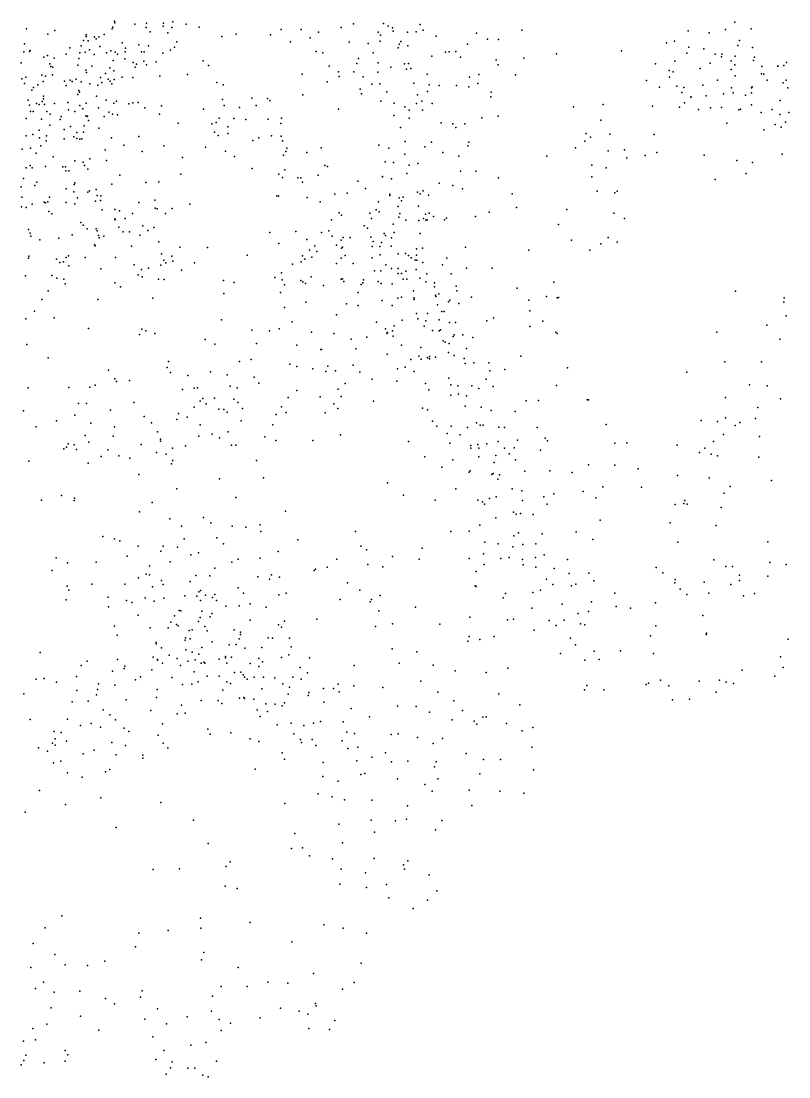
# Model space of a CAD drawing. Header units: millimetres. Extents: x -60275265 to 22802890, y -38578442 to 24337084.
# Drawn here: x 11843622 to 13800622, y 11773696 to 14462696 of the extents above; entities that cross this region are included whole.
import ezdxf

# ---------------------------------------------------------------- set-up
doc = ezdxf.new("R2010")
doc.units = ezdxf.units.MM
doc.header["$MEASUREMENT"] = 0
doc.layers.add('particles', color=7, linetype='Continuous', true_color=0x000000)

msp = doc.modelspace()

# ---------------------------------------------------------------- linework, layer by layer
at = {"layer": 'particles', "color": 93, "true_color": 0x67d435}
for p in [(11857622, 14442696), (12075622, 14442696), (12077622, 14447696), (12081622, 14462696), (12082622, 14458696), (12133622, 14454696), (12162622, 14446696), (12163622, 14457696), (12205622, 14449696), (12206622, 14457696), (12227622, 14446696), (12230622, 14460696), (12264622, 14454696), (12297622, 14447696), (12506622, 14441696), (12557622, 14441696), (12659622, 14446696), (12690622, 14455696), (12767622, 14456696), (12779622, 14449696), (12790622, 14445696), (12860622, 14453696), (13638622, 14441696), (13662622, 14459696), (13704622, 14442696), (11911622, 14429696), (11929622, 14438696), (12002622, 14413696), (12009622, 14427696), (12009622, 14423696), (12030622, 14422696), (12034622, 14417696), (12041622, 14422696), (12055622, 14428696), (12172622, 14435696), (12217622, 14432696), (12355622, 14423696), (12391622, 14429696), (12479622, 14427696), (12580622, 14419696), (12601622, 14434696), (12753622, 14434696), (12759622, 14426696), (12791622, 14436696), (12828622, 14434696), (12850622, 14435696), (12868622, 14439696), (12901622, 14424696), (13004622, 14431696), (13032622, 14416696), (13060622, 14415696), (13119622, 14439696), (13543622, 14437696), (13597622, 14432696), (13674622, 14413696), (11852622, 14404696), (11866622, 14387696), (11967622, 14394696), (11996622, 14399696), (12014622, 14412696), (12017622, 14389696), (12044622, 14397696), (12072622, 14386696), (12101622, 14407696), (12109622, 14393696), (12143622, 14402696), (12168622, 14399696), (12224622, 14388696), (12234622, 14396696), (12240622, 14409696), (12530622, 14409696), (12679622, 14408696), (12728622, 14405696), (12758622, 14411696), (12804622, 14394696), (12807622, 14403696), (12811622, 14410696), (12829622, 14399696), (12981622, 14403696), (13373622, 14386696), (13488622, 14407696), (13508622, 14411696), (13545622, 14396696), (13583622, 14391696), (13670622, 14400696), (13707622, 14395696), (11850622, 14384696), (11864622, 14385696), (11901622, 14370696), (11910622, 14374696), (11927622, 14368696), (11958622, 14378696), (11990622, 14367696), (11993622, 14381696), (12006622, 14383696), (12029622, 14377696), (12061622, 14381696), (12078622, 14362696), (12083622, 14383696), (12089622, 14378696), (12107622, 14366696), (12108622, 14384696), (12150622, 14384696), (12156622, 14360696), (12157622, 14384696), (12204622, 14380696), (12307622, 14361696), (12595622, 14385696), (12612622, 14381696), (12703622, 14367696), (12740622, 14381696), (12890622, 14373696), (12925622, 14383696), (12934622, 14384696), (12951622, 14385696), (12963622, 14370696), (13054622, 14363696), (13124622, 14368696), (13208622, 14379696), (13509622, 14360696), (13540622, 14380696), (13612622, 14378696), (13628622, 14371696), (13629622, 14378696), (13653622, 14361696), (13663622, 14373696), (13710622, 14362696), (13712622, 14370696), (11843622, 14356696), (11916622, 14353696), (11919622, 14346696), (11924622, 14345696), (11988622, 14350696), (12008622, 14337696), (12023622, 14347696), (12069622, 14343696), (12079622, 14335696), (12129622, 14357696), (12134622, 14345696), (12137622, 14352696), (12163622, 14351696), (12187622, 14358696), (12321622, 14349696), (12628622, 14347696), (12652622, 14333696), (12691622, 14333696), (12699622, 14354696), (12752622, 14332696), (12753622, 14356696), (12785622, 14345696), (12820622, 14353696), (12825622, 14340696), (12830622, 14354696), (12836622, 14341696), (13059622, 14351696), (13460622, 14353696), (13495622, 14336696), (13505622, 14333696), (13574622, 14341696), (13599622, 14355696), (13653622, 14339696), (13662622, 14351696), (13731622, 14346696), (13772622, 14347696), (13773622, 14347696), (13787622, 14349696), (13794622, 14357696), (11845622, 14315696), (11855622, 14319696), (11896622, 14324696), (11899622, 14308696), (11905622, 14322696), (11923622, 14325696), (11954622, 14309696), (11968622, 14312696), (11973622, 14308696), (11983622, 14314696), (11996622, 14307696), (12010622, 14331696), (12045622, 14318696), (12049622, 14306696), (12058622, 14329696), (12065622, 14314696), (12070622, 14309696), (12080622, 14313696), (12101622, 14319696), (12128622, 14318696), (12197622, 14322696), (12267622, 14326696), (12342622, 14306696), (12559622, 14327696), (12623622, 14307696), (12654622, 14321696), (12715622, 14320696), (12878622, 14327696), (12986622, 14319696), (13010622, 14326696), (13103622, 14325696), (13437622, 14311696), (13496622, 14319696), (13618622, 14312696), (13663622, 14323696), (13730622, 14328696), (13736622, 14327696), (13745622, 14312696), (13785622, 14305696), (13793622, 14312696), (11852622, 14303696), (11870622, 14286696), (11875622, 14293696), (11886622, 14300696), (11958622, 14298696), (11990622, 14285696), (11992622, 14281696), (12018622, 14302696), (12039622, 14299696), (12074622, 14302696), (12358622, 14300696), (12707622, 14289696), (12737622, 14301696), (12757622, 14302696), (12775622, 14282696), (12844622, 14304696), (12879622, 14283696), (12883622, 14300696), (12909622, 14298696), (12953622, 14298696), (12984622, 14295696), (13007622, 14303696), (13041622, 14281696), (13470622, 14294696), (13514622, 14296696), (13527622, 14280696), (13532622, 14293696), (13581622, 14299696), (13654622, 14292696), (13658622, 14279696), (13705622, 14292696), (13705622, 14279696), (13706622, 14295696), (13797622, 14292696), (11861622, 14261696), (11882622, 14252696), (11897622, 14257696), (11900622, 14271696), (11900622, 14264696), (11928622, 14252696), (11962622, 14255696), (11988622, 14275696), (12009622, 14253696), (12035622, 14271696), (12060622, 14261696), (12079622, 14253696), (12086622, 14258696), (12128622, 14254696), (12141622, 14255696), (12356622, 14262696), (12431622, 14266696), (12471622, 14265696), (12477622, 14260696), (12561622, 14274696), (12711622, 14277696), (12760622, 14258696), (12794622, 14253696), (12851622, 14252696), (12853622, 14274696), (12864622, 14258696), (12891622, 14252696), (13040622, 14269696), (13534622, 14254696), (13550622, 14269696), (13551622, 14268696), (13589622, 14272696), (13633622, 14277696), (13689622, 14273696), (13778622, 14260696), (11864622, 14248696), (11867622, 14232696), (11874622, 14232696), (11889622, 14250696), (11903622, 14250696), (11909622, 14232696), (11917622, 14225696), (11964622, 14236696), (11980622, 14232696), (11993622, 14247696), (12000622, 14239696), (12040622, 14241696), (12067622, 14230696), (12076622, 14225696), (12118622, 14251696), (12158622, 14241696), (12196622, 14225696), (12201622, 14246696), (12308622, 14238696), (12361622, 14247696), (12400622, 14242696), (12442622, 14247696), (12652622, 14238696), (12821622, 14244696), (12832622, 14235696), (12866622, 14235696), (13251622, 14244696), (13327622, 14250696), (13452622, 14245696), (13521622, 14243696), (13570622, 14237696), (13600622, 14241696), (13628622, 14242696), (13672622, 14236696), (13677622, 14238696), (13705622, 14249696), (13729622, 14229696), (13757622, 14237696), (13800622, 14229696), (11856622, 14214696), (11895622, 14212696), (11943622, 14211696), (11945622, 14219696), (12008622, 14221696), (12011622, 14219696), (12012622, 14220696), (12015622, 14209696), (12055622, 14219696), (12089622, 14223696), (12243622, 14202696), (12329622, 14200696), (12340622, 14204696), (12348622, 14215696), (12385622, 14214696), (12416622, 14211696), (12473622, 14212696), (12505622, 14201696), (12507622, 14215696), (12793622, 14222696), (12832622, 14215696), (12914622, 14203696), (12943622, 14200696), (12974622, 14200696), (13017622, 14216696), (13059622, 14220696), (13321622, 14210696), (13642622, 14202696), (13765622, 14199696), (13777622, 14224696), (13791622, 14205696), (11873622, 14173696), (11889622, 14184696), (11916622, 14197696), (11953622, 14186696), (11969622, 14194696), (11985622, 14178696), (12002622, 14179696), (12004622, 14195696), (12041622, 14189696), (12336622, 14179696), (12345622, 14171696), (12370622, 14193696), (12370622, 14176696), (12810622, 14191696), (12951622, 14191696), (13283622, 14176696), (13344622, 14174696), (13457622, 14173696), (13736622, 14185696), (13780622, 14192696), (11856622, 14170696), (11890622, 14165696), (11893622, 14144696), (11907622, 14157696), (11908622, 14170696), (11953622, 14162696), (11977622, 14167696), (11985622, 14163696), (11993622, 14161696), (11998622, 14162696), (12073622, 14165696), (12105622, 14146696), (12143622, 14168696), (12207622, 14144696), (12434622, 14158696), (12449622, 14165696), (12481622, 14170696), (12506622, 14169696), (12509622, 14157696), (12755622, 14146696), (12822622, 14155696), (12889622, 14154696), (12982622, 14144696), (12984622, 14154696), (13280622, 14156696), (13294622, 14166696), (11846622, 14136696), (11867622, 14138696), (11881622, 14126696), (12057622, 14134696), (12152622, 14130696), (12313622, 14141696), (12364622, 14131696), (12387622, 14117696), (12512622, 14121696), (12518622, 14130696), (12520622, 14138696), (12571622, 14127696), (12608622, 14139696), (12780622, 14138696), (12821622, 14123696), (12872622, 14142696), (12918622, 14127696), (12959622, 14118696), (13183622, 14118696), (13256622, 14139696), (13339622, 14132696), (13381622, 14134696), (13434622, 14120696), (13463622, 14127696), (13584622, 14121696), (13783622, 14123696), (11866622, 14094696), (11905622, 14092696), (11925622, 14116696), (11949622, 14091696), (11956622, 14091696), (11980622, 14106696), (12001622, 14103696), (12005622, 14094696), (12018622, 14111696), (12061622, 14107696), (12254622, 14115696), (12617622, 14094696), (12624622, 14092696), (12771622, 14104696), (12792622, 14102696), (12832622, 14095696), (12854622, 14099696), (13298622, 14095696), (13387622, 14114696), (13667622, 14107696), (13707622, 14102696), (11856622, 14088696), (11871622, 14088696), (11957622, 14081696), (11965622, 14081696), (12013622, 14085696), (12095622, 14070696), (12250622, 14072696), (12432622, 14087696), (12500622, 14072696), (12509622, 14064696), (12515622, 14083696), (12548622, 14063696), (12556622, 14063696), (12600622, 14070696), (12764622, 14066696), (12764622, 14065696), (12826622, 14074696), (12963622, 14080696), (13002622, 14080696), (13060622, 14063696), (13298622, 14065696), (13334622, 14088696), (13691622, 14074696), (11843622, 14040696), (11849622, 14061696), (11878622, 14043696), (11883622, 14052696), (11978622, 14046696), (11980622, 14050696), (12074622, 14047696), (12161622, 14051696), (12194622, 14053696), (12560622, 14052696), (12701622, 14054696), (12721622, 14036696), (12787622, 14060696), (12909622, 14049696), (12943622, 14043696), (13612622, 14059696), (11845622, 14014696), (11915622, 14014696), (11958622, 14035696), (11977622, 14027696), (11987622, 14012696), (12013622, 14026696), (12017622, 14030696), (12034622, 14033696), (12037622, 14018696), (12046622, 14017696), (12495622, 14017696), (12499622, 14016696), (12572622, 14013696), (12643622, 14021696), (12674622, 14024696), (12783622, 14021696), (12783622, 14018696), (12807622, 14012696), (12817622, 14014696), (12853622, 14026696), (12860622, 14022696), (12868622, 14030696), (12881622, 14019696), (12968622, 14035696), (13095622, 14022696), (13311622, 14029696), (13356622, 14025696), (13362622, 14029696), (11844622, 13989696), (11856622, 13987696), (11871622, 13996696), (11902622, 14001696), (11905622, 13999696), (11911622, 14002696), (11958622, 14000696), (11980622, 13997696), (12033622, 14003696), (12045622, 14005696), (12143622, 14000696), (12184622, 14006696), (12185622, 13986696), (12190622, 13984696), (12228622, 13985696), (12273622, 13996696), (12605622, 14002696), (12754622, 14002696), (12804622, 13990696), (12813622, 14004696), (12856622, 13991696), (13106622, 13987696), (11914622, 13977696), (11921622, 13971696), (12050622, 13981696), (12082622, 13982696), (12082622, 13958696), (12083622, 13956696), (12094622, 13979696), (12108622, 13959696), (12127622, 13972696), (12211622, 13972696), (12634622, 13956696), (12654622, 13974696), (12660622, 13968696), (12732622, 13973696), (12736622, 13959696), (12748622, 13981696), (12756622, 13976696), (12806622, 13963696), (12808622, 13972696), (12869622, 13959696), (12874622, 13970696), (12878622, 13956696), (12883622, 13973696), (12894622, 13964696), (12922622, 13956696), (12927622, 13960696), (13001622, 13964696), (13036622, 13975696), (13234622, 13982696), (13354622, 13973696), (13381622, 13959696), (11862622, 13931696), (11995622, 13949696), (12001622, 13942696), (12011622, 13933696), (12034622, 13933696), (12092622, 13937696), (12153622, 13941696), (12166622, 13929696), (12181622, 13936696), (12717622, 13941696), (12726622, 13935696), (12791622, 13945696), (12824622, 13955696), (12857622, 13954696), (12875622, 13955696), (13213622, 13944696), (11866622, 13922696), (11868622, 13914696), (11891622, 13905696), (11939622, 13909696), (11973622, 13918696), (12037622, 13928696), (12040622, 13916696), (12042622, 13910696), (12054622, 13914696), (12103622, 13925696), (12119622, 13925696), (12146622, 13917696), (12477622, 13924696), (12543622, 13926696), (12571622, 13906696), (12609622, 13924696), (12627622, 13928696), (12636622, 13914696), (12659622, 13904696), (12664622, 13911696), (12682622, 13911696), (12734622, 13912696), (12768622, 13921696), (12772622, 13916696), (12787622, 13910696), (12794622, 13924696), (12860622, 13921696), (13246622, 13904696), (13339622, 13911696), (12030622, 13892696), (12032622, 13890696), (12124622, 13889696), (12194622, 13900696), (12248622, 13886696), (12318622, 13885696), (12500622, 13896696), (12578622, 13879696), (12592622, 13890696), (12597622, 13875696), (12647622, 13891696), (12660622, 13884696), (12662622, 13886696), (12738622, 13888696), (12740622, 13901696), (12757622, 13888696), (12762622, 13898696), (12786622, 13889696), (12851622, 13882696), (12866622, 13884696), (12976622, 13886696), (13137622, 13879696), (13293622, 13879696), (13321622, 13895696), (13362622, 13899696), (11862622, 13858696), (11863622, 13863696), (11933622, 13856696), (11951622, 13849696), (11958622, 13860696), (11964622, 13864696), (12006622, 13860696), (12084622, 13860696), (12201622, 13869696), (12207622, 13853696), (12227622, 13863696), (12230622, 13851696), (12419622, 13866696), (12557622, 13849696), (12560622, 13864696), (12566622, 13856696), (12584622, 13861696), (12659622, 13858696), (12669622, 13865696), (12738622, 13859696), (12758622, 13867696), (12804622, 13869696), (12823622, 13870696), (12830622, 13865696), (12837622, 13859696), (12847622, 13853696), (12851622, 13866696), (12852622, 13853696), (12928622, 13858696), (11942622, 13847696), (11965622, 13839696), (12046622, 13831696), (12131622, 13841696), (12150622, 13829696), (12168622, 13833696), (12199622, 13840696), (12212622, 13846696), (12252622, 13828696), (12285622, 13846696), (12507622, 13821696), (12535622, 13843696), (12647622, 13845696), (12689622, 13845696), (12744622, 13826696), (12760622, 13826696), (12773622, 13841696), (12787622, 13832696), (12804622, 13832696), (12824622, 13825696), (12850622, 13829696), (12867622, 13847696), (12917622, 13841696), (12978622, 13833696), (13044622, 13833696), (11854622, 13813696), (11921622, 13814696), (11934622, 13807696), (11952622, 13805696), (12082622, 13795696), (12141622, 13816696), (12152622, 13811696), (12193622, 13805696), (12208622, 13804696), (12359622, 13801696), (12386622, 13796696), (12490622, 13809696), (12508622, 13803696), (12556622, 13801696), (12561622, 13798696), (12568622, 13794696), (12582622, 13811696), (12659622, 13805696), (12662622, 13806696), (12666622, 13799696), (12714622, 13795696), (12716622, 13803696), (12753622, 13799696), (12761622, 13794696), (12804622, 13819696), (12813622, 13819696), (12817622, 13805696), (12826622, 13805696), (12859622, 13807696), (12875622, 13798696), (12877622, 13818696), (12897622, 13795696), (12939622, 13818696), (13201622, 13797696), (11912622, 13775696), (11955622, 13793696), (12096622, 13785696), (12360622, 13768696), (12504622, 13771696), (12514622, 13790696), (12614622, 13789696), (12702622, 13771696), (12710622, 13791696), (12789622, 13793696), (12843622, 13775696), (12897622, 13785696), (12908622, 13767696), (12952622, 13787696), (12954622, 13775696), (13107622, 13782696), (13664622, 13774696), (11896622, 13753696), (12039622, 13753696), (12179622, 13756696), (12569622, 13746696), (12672622, 13742696), (12763622, 13750696), (12803622, 13756696), (12813622, 13759696), (12844622, 13757696), (12845622, 13753696), (12899622, 13764696), (12900622, 13761696), (12932622, 13747696), (12936622, 13751696), (12959622, 13743696), (12991622, 13759696), (13137622, 13751696), (13182622, 13761696), (13209622, 13757696), (13213622, 13758696), (13787622, 13746696), (13788622, 13757696), (11877622, 13723696), (12514622, 13733696), (12647622, 13714696), (12702622, 13738696), (12789622, 13738696), (12851622, 13717696), (12879622, 13717696), (12904622, 13739696), (12915622, 13722696), (12921622, 13722696), (13140622, 13724696), (11855622, 13704696), (11927622, 13706696), (12354622, 13701696), (12534622, 13696696), (12749622, 13695696), (12814622, 13700696), (12854622, 13704696), (12875622, 13699696), (12909622, 13701696), (12935622, 13694696), (12950622, 13694696), (13030622, 13699696), (13047622, 13706696), (13173622, 13698696), (13744622, 13688696), (13793622, 13711696), (12015622, 13679696), (12145622, 13664696), (12151622, 13677696), (12161622, 13673696), (12184622, 13666696), (12431622, 13675696), (12476622, 13673696), (12501622, 13678696), (12583622, 13670696), (12640622, 13666696), (12772622, 13678696), (12775622, 13666696), (12777622, 13669696), (12790622, 13673696), (12791622, 13660696), (12794622, 13686696), (12870622, 13685696), (12892622, 13674696), (12909622, 13673696), (12912622, 13676696), (12947622, 13663696), (12969622, 13663696), (13140622, 13684696), (13206622, 13670696), (13209622, 13666696), (13616622, 13670696), (11858622, 13638696), (12312622, 13651696), (12337622, 13639696), (12443622, 13641696), (12546622, 13637696), (12684622, 13652696), (12724622, 13657696), (12813622, 13637696), (12919622, 13648696), (12924622, 13644696), (12934622, 13641696), (12944622, 13659696), (12994622, 13656696), (13777622, 13652696), (12607622, 13626696), (12609622, 13626696), (12696622, 13627696), (12776622, 13614696), (12857622, 13609696), (12862622, 13631696), (12884622, 13608696), (12899622, 13606696), (12932622, 13618696), (12947622, 13610696), (12978622, 13628696), (13117622, 13609696), (11912622, 13604696), (12215622, 13580696), (12219622, 13595696), (12400622, 13595696), (12429622, 13600696), (12528622, 13588696), (12546622, 13582696), (12625622, 13583696), (12689622, 13586696), (12822622, 13581696), (12836622, 13600696), (12863622, 13601696), (12879622, 13604696), (12884622, 13602696), (12972622, 13603696), (12975622, 13590696), (12997622, 13592696), (13035622, 13592696), (13236622, 13579696), (13637622, 13594696), (13730622, 13594696), (12066622, 13573696), (12224622, 13567696), (12268622, 13559696), (12326622, 13569696), (12368622, 13561696), (12437622, 13555696), (12587622, 13576696), (12620622, 13570696), (12644622, 13571696), (12706622, 13568696), (12802622, 13576696), (12845622, 13570696), (12933622, 13553696), (13038622, 13571696), (13076622, 13575696), (13540622, 13568696), (11861622, 13528696), (11965622, 13529696), (12018622, 13530696), (12032622, 13535696), (12082622, 13551696), (12086622, 13544696), (12119622, 13547696), (12284622, 13527696), (12293622, 13528696), (12376622, 13532696), (12394622, 13528696), (12449622, 13540696), (12651622, 13525696), (12669622, 13539696), (12738622, 13550696), (12801622, 13545696), (12874622, 13539696), (12938622, 13536696), (12956622, 13533696), (12992622, 13533696), (13010622, 13526696), (13028622, 13550696), (13046622, 13531696), (13208622, 13534696), (13700622, 13536696), (13745622, 13533696), (12254622, 13524696), (12306622, 13501696), (12336622, 13502696), (12385622, 13499696), (12524622, 13503696), (12546622, 13521696), (12605622, 13505696), (12659622, 13506696), (12882622, 13523696), (12938622, 13509696), (12958622, 13512696), (12978622, 13508696), (13638622, 13503696), (13779622, 13500696), (11989622, 13488696), (12010622, 13488696), (12130622, 13491696), (12284622, 13479696), (12299622, 13494696), (12315622, 13487696), (12347622, 13474696), (12360622, 13473696), (12395622, 13491696), (12407622, 13475696), (12507622, 13480696), (12640622, 13487696), (12650622, 13475696), (12741622, 13494696), (12866622, 13476696), (12879622, 13472696), (12975622, 13481696), (13016622, 13479696), (13130622, 13495696), (13162622, 13496696), (13286622, 13497696), (13289622, 13497696), (13721622, 13478696), (11849622, 13469696), (11980622, 13458696), (12071622, 13471696), (12157622, 13455696), (12240622, 13447696), (12244622, 13463696), (12266622, 13453696), (12368622, 13466696), (12493622, 13460696), (12519622, 13465696), (12618622, 13464696), (13041622, 13470696), (13102622, 13468696), (13576622, 13445696), (13638622, 13452696), (13715622, 13450696), (11881622, 13429696), (11933622, 13444696), (12021622, 13438696), (12081622, 13429696), (12175622, 13439696), (12299622, 13434696), (12404622, 13444696), (12485622, 13434696), (12892622, 13443696), (12903622, 13430696), (12939622, 13430696), (12981622, 13427696), (13004622, 13439696), (13013622, 13433696), (13021622, 13433696), (13061622, 13428696), (13075622, 13427696), (13158622, 13427696), (13334622, 13435696), (13618622, 13442696), (13663622, 13432696), (13675622, 13440696), (12006622, 13407696), (12078622, 13405696), (12191622, 13416696), (12198622, 13397696), (12198622, 13392696), (12296622, 13405696), (12330622, 13410696), (12349622, 13401696), (12371622, 13416696), (12464622, 13403696), (12492622, 13394696), (12587622, 13394696), (12657622, 13408696), (12830622, 13391696), (12929622, 13412696), (12962622, 13408696), (13059622, 13391696), (13108622, 13395696), (13179622, 13400696), (13185622, 13393696), (13608622, 13391696), (13633622, 13409696), (13725622, 13404696), (11952622, 13373696), (11959622, 13377696), (11963622, 13385696), (11978622, 13383696), (11984622, 13371696), (12016622, 13390696), (12064622, 13370696), (12149622, 13384696), (12229622, 13374696), (12262622, 13380696), (12379622, 13382696), (12390622, 13382696), (12936622, 13387696), (12989622, 13381696), (12989622, 13374696), (13007622, 13384696), (13010622, 13374696), (13030622, 13385696), (13075622, 13374696), (13100622, 13375696), (13167622, 13369696), (13356622, 13387696), (13387622, 13388696), (13515622, 13382696), (13586622, 13374696), (11863622, 13341696), (12047622, 13353696), (12092622, 13355696), (12120622, 13349696), (12188622, 13363696), (12213622, 13359696), (12230622, 13343696), (12443622, 13343696), (12872622, 13352696), (12943622, 13345696), (13010622, 13352696), (13049622, 13338696), (13053622, 13356696), (13087622, 13360696), (13103622, 13345696), (13572622, 13363696), (13602622, 13359696), (13618622, 13355696), (13723622, 13351696), (12014622, 13336696), (12226622, 13334696), (12915622, 13326696), (12985622, 13313696), (12988622, 13317696), (13046622, 13310696), (13127622, 13316696), (13191622, 13317696), (13248622, 13312696), (13289622, 13332696), (13356622, 13331696), (13416622, 13322696), (12143622, 13307696), (12349622, 13296696), (12461622, 13299696), (12777622, 13286696), (13043622, 13307696), (13058622, 13295696), (13062622, 13306696), (13516622, 13305696), (13597622, 13299696), (13756622, 13292696), (12240622, 13271696), (12951622, 13271696), (13095622, 13271696), (13119622, 13266696), (13201622, 13258696), (13276622, 13264696), (13326622, 13276696), (13424622, 13275696), (13635622, 13260696), (13650622, 13277696), (11895622, 13242696), (11946622, 13254696), (11978622, 13241696), (11979622, 13247696), (12177622, 13236696), (12390622, 13249696), (12818622, 13255696), (12898622, 13242696), (13007622, 13242696), (13019622, 13238696), (13024622, 13232696), (13037622, 13246696), (13054622, 13250696), (13121622, 13241696), (13175622, 13250696), (13184622, 13232696), (13308622, 13248696), (13510622, 13231696), (13532622, 13233696), (13535622, 13241696), (13541622, 13232696), (12145622, 13212696), (12517622, 13214696), (13098622, 13211696), (13105622, 13206696), (13116622, 13208696), (13148622, 13205696), (13627622, 13223696), (12222622, 13194696), (12252622, 13176696), (12308622, 13198696), (12327622, 13184696), (12381622, 13176696), (12452622, 13179696), (13012622, 13178696), (13053622, 13197696), (13319622, 13191696), (13497622, 13184696), (13615622, 13177696), (12051622, 13149696), (12416622, 13173696), (12454622, 13162696), (12695622, 13162696), (12938622, 13162696), (12985622, 13163696), (13099622, 13151696), (13111622, 13159696), (13171622, 13156696), (13258622, 13161696), (12081622, 13143696), (12095622, 13138696), (12141622, 13125696), (12205622, 13125696), (12242622, 13122696), (12259622, 13143696), (12342622, 13146696), (12359622, 13131696), (12548622, 13141696), (12709622, 13125696), (13025622, 13135696), (13059622, 13131696), (13096622, 13123696), (13122622, 13129696), (13155622, 13131696), (13300622, 13142696), (13517622, 13135696), (13746622, 13136696), (11932622, 13095696), (12113622, 13099696), (12199622, 13112696), (12276622, 13103696), (12295622, 13108696), (12498622, 13111696), (12723622, 13115696), (12790622, 13098696), (12865622, 13120696), (13022622, 13105696), (13087622, 13096696), (13154622, 13096696), (13176622, 13103696), (11961622, 13082696), (12034622, 13084696), (12170622, 13075696), (12223622, 13085696), (12337622, 13069696), (12380622, 13084696), (12396622, 13092696), (12452622, 13094696), (12623622, 13071696), (12648622, 13092696), (12727622, 13078696), (12765622, 13072696), (12858622, 13092696), (12985622, 13093696), (13023622, 13078696), (13066622, 13093696), (13121622, 13091696), (13123622, 13077696), (13155622, 13071696), (13202622, 13068696), (13236622, 13091696), (13462622, 13070696), (13609622, 13090696), (13639622, 13073696), (13656622, 13073696), (13751622, 13083696), (13793622, 13078696), (11922622, 13063696), (12142622, 13044696), (12162622, 13053696), (12170622, 13052696), (12288622, 13050696), (12324622, 13049696), (12446622, 13047696), (12476622, 13041696), (12481622, 13052696), (12502622, 13046696), (12590622, 13063696), (12593622, 13066696), (13003622, 13060696), (13182622, 13041696), (13240622, 13055696), (13290622, 13056696), (13479622, 13057696), (13674622, 13051696), (13746622, 13048696), (11960622, 13023696), (12023622, 13028696), (12107622, 13028696), (12178622, 13021696), (12201622, 13037696), (12205622, 13027696), (12274622, 13035696), (12396622, 13019696), (12675622, 13031696), (13000622, 13024696), (13003622, 13022696), (13198622, 13027696), (13246622, 13024696), (13257622, 13028696), (13303622, 13036696), (13509622, 13031696), (13510622, 13040696), (13523622, 13015696), (13584622, 13033696), (13652622, 13027696), (13674622, 13037696), (11958622, 12988696), (11965622, 13013696), (12065622, 12995696), (12159622, 12993696), (12207622, 12992696), (12260622, 12998696), (12291622, 12997696), (12296622, 13008696), (12300622, 13012696), (12313622, 13000696), (12331622, 12994696), (12337622, 13002696), (12410622, 13005696), (12500622, 13001696), (12519622, 13005696), (12656622, 12989696), (12706622, 13013696), (12736622, 12989696), (12758622, 12999696), (13072622, 12993696), (13078622, 13004696), (13147622, 13007696), (13167622, 13013696), (13356622, 13005696), (13540622, 13002696), (13596622, 13005696), (13684622, 12998696), (13712622, 13004696), (12066622, 12970696), (12112622, 12986696), (12125622, 12981696), (12182622, 12985696), (12246622, 12961696), (12300622, 12986696), (12341622, 12986696), (12365622, 12972696), (12399622, 12973696), (12427622, 12978696), (12468622, 12969696), (12733622, 12983696), (12848622, 12969696), (13145622, 12967696), (13222622, 12977696), (13297622, 12983696), (13360622, 12971696), (13396622, 12967696), (13460622, 12980696), (12141622, 12949696), (12234622, 12947696), (12250622, 12960696), (12299622, 12943696), (12304622, 12959696), (12325622, 12945696), (12329622, 12953696), (12427622, 12936696), (12514622, 12934696), (12597622, 12939696), (12755622, 12960696), (12987622, 12944696), (13083622, 12937696), (13098622, 12939696), (13189622, 12935696), (13227622, 12936696), (13263622, 12953696), (13289622, 12958696), (13581622, 12948696), (12081622, 12921696), (12172622, 12917696), (12218622, 12917696), (12225622, 12931696), (12239622, 12925696), (12243622, 12922696), (12271622, 12910696), (12279622, 12912696), (12295622, 12933696), (12311622, 12920696), (12317622, 12909696), (12386622, 12912696), (12499622, 12924696), (12507622, 12918696), (12746622, 12920696), (12790622, 12927696), (12910622, 12926696), (13151622, 12911696), (13207622, 12923696), (13269622, 12927696), (13280622, 12924696), (13461622, 12922696), (12088622, 12898696), (12261622, 12885696), (12262622, 12891696), (12274622, 12889696), (12330622, 12881696), (12399622, 12889696), (12402622, 12906696), (12402622, 12900696), (12473622, 12891696), (12484622, 12890696), (12527622, 12890696), (12982622, 12883696), (12985622, 12895696), (13012622, 12887696), (13049622, 12895696), (13243622, 12890696), (13447622, 12896696), (13589622, 12900696), (13590622, 12903696), (13798622, 12888696), (11892622, 12854696), (12187622, 12879696), (12187622, 12876696), (12201622, 12866696), (12263622, 12861696), (12279622, 12855696), (12304622, 12867696), (12373622, 12873696), (12391622, 12874696), (12413622, 12865696), (12457622, 12867696), (12531622, 12868696), (12789622, 12863696), (12852622, 12856696), (13256622, 12873696), (13304622, 12857696), (13371622, 12858696), (12011622, 12832696), (12089622, 12836696), (12180622, 12842696), (12191622, 12836696), (12191622, 12834696), (12203622, 12827696), (12220622, 12847696), (12241622, 12839696), (12268622, 12832696), (12287622, 12835696), (12296622, 12850696), (12302622, 12827696), (12309622, 12829696), (12311622, 12827696), (12348622, 12837696), (12364622, 12844696), (12364622, 12840696), (12367622, 12827696), (12379622, 12842696), (12427622, 12826696), (12449622, 12839696), (12458622, 12830696), (12507622, 12841696), (12525622, 12848696), (12578622, 12840696), (12807622, 12827696), (13218622, 12851696), (13280622, 12834696), (13316622, 12836696), (13455622, 12851696), (13779622, 12843696), (11996622, 12821696), (12076622, 12806696), (12106622, 12813696), (12107622, 12819696), (12176622, 12810696), (12249622, 12821696), (12284622, 12805696), (12387622, 12803696), (12403622, 12804696), (12449622, 12818696), (12554622, 12816696), (12573622, 12802696), (12692622, 12821696), (12893622, 12822696), (12949622, 12807696), (13028622, 12803696), (13084622, 12814696), (13681622, 12809696), (13785622, 12816696), (11881622, 12786696), (11902622, 12788696), (11933622, 12778696), (11984622, 12793696), (12040622, 12774696), (12135622, 12784696), (12147622, 12792696), (12227622, 12790696), (12278622, 12773696), (12294622, 12779696), (12317622, 12794696), (12348622, 12794696), (12367622, 12779696), (12377622, 12775696), (12409622, 12797696), (12412622, 12791696), (12419622, 12786696), (12437622, 12791696), (12461622, 12791696), (12490622, 12789696), (12510622, 12774696), (12536622, 12791696), (12557622, 12786696), (12651622, 12773696), (12862622, 12781696), (13442622, 12776696), (13473622, 12783696), (13571622, 12781696), (13623622, 12783696), (13640622, 12778696), (13659622, 12775696), (13764622, 12794696), (11850622, 12749696), (11985622, 12757696), (12035622, 12746696), (12038622, 12760696), (12082622, 12771696), (12190622, 12760696), (12254622, 12772696), (12357622, 12758696), (12457622, 12761696), (12524622, 12748696), (12527622, 12766696), (12576622, 12752696), (12614622, 12762696), (12639622, 12762696), (12654622, 12754696), (12691622, 12769696), (12765622, 12765696), (12905622, 12753696), (13061622, 12749696), (13279622, 12759696), (13285622, 12770696), (13328622, 12759696), (13436622, 12772696), (13494622, 12769696), (13615622, 12753696), (11973622, 12728696), (12014622, 12730696), (12111622, 12733696), (12188622, 12739696), (12252622, 12720696), (12302622, 12732696), (12345622, 12732696), (12355622, 12724696), (12400622, 12738696), (12411622, 12739696), (12412622, 12737696), (12436622, 12735696), (12467622, 12723696), (12491622, 12722696), (12514622, 12726696), (12575622, 12744696), (12615622, 12727696), (12946622, 12731696), (13114622, 12721696), (13503622, 12733696), (13547622, 12735696), (12052622, 12708696), (12069622, 12695696), (12174622, 12706696), (12241622, 12698696), (12261622, 12699696), (12445622, 12708696), (12471622, 12704696), (12508622, 12718696), (12684622, 12711696), (12802622, 12717696), (12850622, 12716696), (12884622, 12702696), (12968622, 12706696), (11866622, 12683696), (11961622, 12684696), (11994622, 12668696), (12022622, 12673696), (12084622, 12682696), (12203622, 12672696), (12452622, 12691696), (12496622, 12670696), (12531622, 12674696), (12564622, 12668696), (12588622, 12674696), (12606622, 12678696), (12664622, 12677696), (12731622, 12690696), (12942622, 12682696), (12998622, 12679696), (13005622, 12671696), (13020622, 12689696), (13028622, 12690696), (13080622, 12673696), (11927622, 12653696), (11945622, 12650696), (12045622, 12664696), (12106622, 12661696), (12118622, 12653696), (12192622, 12643696), (12319622, 12659696), (12325622, 12646696), (12378622, 12649696), (12538622, 12647696), (12673622, 12651696), (12693622, 12648696), (12786622, 12645696), (12804622, 12647696), (13120622, 12654696), (13147622, 12663696), (11887622, 12611696), (11923622, 12623696), (11930622, 12634696), (11930622, 12618696), (11959622, 12628696), (12074622, 12625696), (12109622, 12617696), (12205622, 12623696), (12217622, 12611696), (12427622, 12634696), (12449622, 12627696), (12555622, 12632696), (12558622, 12625696), (12585622, 12632696), (12594622, 12617696), (12661622, 12629696), (12701622, 12613696), (12853622, 12637696), (12893622, 12622696), (12917622, 12635696), (13145622, 12613696), (11910622, 12603696), (12001622, 12596696), (12029622, 12605696), (12085622, 12593696), (12153622, 12592696), (12153622, 12585696), (12508622, 12598696), (12676622, 12609696), (12737622, 12587696), (12772622, 12598696), (12977622, 12597696), (11926622, 12573696), (11944622, 12577696), (12440622, 12557696), (12514622, 12582696), (12613622, 12574696), (12699622, 12578696), (12787622, 12575696), (12829622, 12577696), (12897622, 12563696), (12901622, 12575696), (13022622, 12581696), (13065622, 12581696), (11961622, 12547696), (11999622, 12536696), (12058622, 12550696), (12069622, 12556696), (12612622, 12538696), (12709622, 12543696), (12719622, 12546696), (12802622, 12532696), (12905622, 12532696), (13012622, 12545696), (13149622, 12555696), (12651622, 12526696), (12872622, 12518696), (11890622, 12502696), (12046622, 12484696), (12600622, 12494696), (12636622, 12486696), (12667622, 12479696), (12737622, 12478696), (12891622, 12501696), (12985622, 12503696), (13063622, 12501696), (13124622, 12496696), (11956622, 12467696), (12199622, 12472696), (12515622, 12469696), (12828622, 12463696), (12992622, 12464696), (11853622, 12447696), (12282622, 12427696), (12735622, 12427696), (12797622, 12425696), (12825622, 12429696), (12915622, 12426696), (12085622, 12408696), (12653622, 12417696), (12744622, 12396696), (12899622, 12402696), (12541622, 12393696), (12662622, 12369696), (12320622, 12367696), (12532622, 12355696), (12560622, 12356696), (12376622, 12321696), (12578622, 12336696), (12637622, 12328696), (12743622, 12329696), (12829622, 12323696), (12180622, 12301696), (12247622, 12303696), (12366622, 12309696), (12659622, 12302696), (12721622, 12293696), (12818622, 12313696), (12820622, 12302696), (12655622, 12264696), (12774622, 12263696), (12883622, 12288696), (12363622, 12259696), (12394622, 12253696), (12723622, 12255696), (12903622, 12247696), (12780622, 12229696), (12879622, 12223696), (11947622, 12183696), (12842622, 12202696), (12300622, 12177696), (12427622, 12166696), (12615622, 12160696), (11904622, 12153696), (12143622, 12139696), (12218622, 12146696), (12301622, 12152696), (12664622, 12152696), (12723622, 12139696), (11874622, 12113696), (12135622, 12104696), (12533622, 12117696), (11929622, 12085696), (12309622, 12090696), (11868622, 12052696), (11955622, 12058696), (12012622, 12057696), (12056622, 12068696), (12303622, 12071696), (12396622, 12052696), (12710622, 12063696), (12588622, 12036696), (11880622, 11998696), (11900622, 12014696), (12353622, 12003696), (12419622, 12003696), (12472622, 12014696), (12523622, 12012696), (12662622, 11996696), (12692622, 12013696), (11927622, 11989696), (11993622, 11991696), (12058622, 11973696), (12147622, 11976696), (12152622, 11992696), (12331622, 11979696), (11920622, 11949696), (12081622, 11959696), (12191622, 11946696), (12328622, 11940696), (12504622, 11948696), (12552622, 11940696), (12593622, 11960696), (12595622, 11954696), (11994622, 11928696), (12158622, 11920696), (12266622, 11926696), (12348622, 11919696), (12452622, 11923696), (12574622, 11933696), (12643622, 11917696), (11873622, 11896696), (11909622, 11907696), (12041622, 11892696), (12214622, 11908696), (12353622, 11891696), (12377622, 11910696), (12576622, 11896696), (12629622, 11894696), (11849622, 11864696), (11880622, 11867696), (12179622, 11875696), (12314622, 11861696), (11955622, 11840696), (12207622, 11840696), (12276622, 11854696), (11850622, 11815696), (11855622, 11828696), (11902622, 11809696), (11955622, 11813696), (11962622, 11829696), (12186622, 11817696), (12228622, 11811696), (12341622, 11813696), (11843622, 11804696), (12213622, 11780696), (12224622, 11796696), (12268622, 11795696), (12286622, 11795696), (12306622, 11777696), (12320622, 11773696)]:
    msp.add_point(p, dxfattribs=at)

doc.saveas('drawing.dxf')
